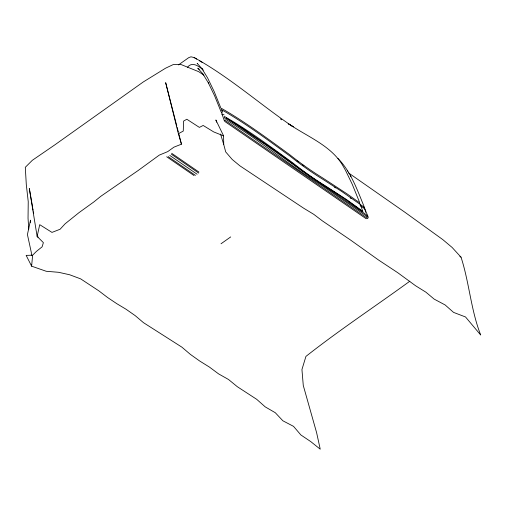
<?xml version="1.0" encoding="UTF-8"?>
<svg xmlns="http://www.w3.org/2000/svg" width="506" height="506" viewBox="0 0 506 506"><rect width="100%" height="100%" fill="white"/><g stroke="black" fill="none" stroke-linecap="round" stroke-linejoin="round"><path stroke-width="0.76" d="M30.316 222.476L30.518 220.186L27.425 234.556L31.328 252.538L31.391 255.568M32.599 207.112L29.316 188.51L37.128 236.397L43.377 242.64L42.106 246.839L36.362 251.444L32.618 255.214L31.619 266.169L46.242 271.279L58.582 272.298L69.664 274.764L80.669 278.876L98.778 290.798L107.645 297.553L116.804 303.689L126.026 309.223L135.197 315.636L143.476 322.664L181.882 347.154L190.364 354.371L199.636 360.98L209.408 367.065L218.579 373.877L228.503 379.487L237.333 386.717L256.694 399.316L265.207 406.862L275.283 412.713L282.886 420.796L293.537 426.362L300.868 434.951L310.76 441.605L320.235 449.189L316.604 432.649L303.277 385.471L301.943 369.532L305.934 356.401C339.513 329.925 375.262 306.364 409.822 281.216M37.128 236.397L39.721 224.677L51.973 232.399L60.075 229.262L65.16 223.76L79.044 212.609L93.888 201.907L100.764 196.334L138.176 170.497L159.276 155.114L167.733 151.617L173.919 147.164L181.458 144.178L178.726 133.54M365.142 210.338L364.788 208.459L363.441 206.682L341.455 191.293L322.948 179.377A421.213 236.169 70.8 0 1 290.286 156.31C268.136 140.194 245.815 123.553 222.134 110.049L221.875 110.839L222.336 111.731M365.534 212.248C366.635 209.465 362.581 207.333 360.829 206.119M178.441 64.926L188.763 57.627L190.99 56.811L194.14 57.557C228.737 76.615 258.351 102.92 290.71 125.203L288.224 123.704L293.379 126.835L290.893 125.33C308.647 137.126 330.513 145.798 342.182 164.507L345.465 170.25L352.34 184.488L359.462 202.052M187.505 67.247C192.28 61.099 199.124 66.431 203.368 70.125M221.033 243.759L230.704 236.922M181.458 144.178L178.384 133.71L183.267 131.067L183.589 121.086L186.822 119.239L199.396 127.398L203.165 125.456L213.728 131.927L223.601 135.874L223.722 144.425L225.689 151.901L232.222 159.479L239.882 165.816L303.657 208.2L313.79 214.348L322.36 220.863L350.696 240.154L378.475 259.97L397.691 272.664L415.628 285.782L425.932 292.196L434.161 299.109L445.135 304.954L453.553 312.392L465.52 316.965L480.7 335.023C470.858 309.982 469.328 282.702 461.042 257.212L452.098 247.434L442.788 239.604L405.009 212.324L348.495 172.894M32.618 255.214L26.148 255.372L31.619 266.169L31.587 264.651M359.443 203.437L359.918 203.38L359.342 202.59L347.034 193.855L322.354 177.739A421.213 236.169 70.8 0 1 289.691 154.665C267.541 138.555 245.214 121.908 221.539 108.41L221.28 109.201L221.742 110.087M360.038 205.082L360.512 205.025L360.234 204.487M222.242 112.383L221.35 112.408L221.932 113.407M194.14 57.557L196.657 59.082M199.535 60.802L202.065 62.333M203.924 75.16L198.662 71.662L181.123 64.572L173.147 64.616L165.563 68.202L143.35 81.909L54.648 144.994L32.34 160.294L25.3 167.303L26.299 184.601L28.241 201.679L28.039 218.219L28.753 229.18M199.313 69.316L197.776 68.196L202.773 73.724L202.571 73.427L208.459 83.06L208.308 82.775L214.633 95.881L221.135 111.927M224.133 114.919L221.982 113.92L224.36 120.826L225.075 121.655L366.085 218.681C370.898 219.743 365.68 212.191 365.648 210.667M171.635 153.267L198.928 172.046M171.452 154.305L198.744 173.084M169.814 155.462L197.106 174.241M168.175 156.62L195.468 175.399M166.695 156.765L193.988 175.544M280.432 118.923L281.684 119.795M459.891 256.295L461.042 257.212M197.644 63.724L197.131 63.301L202.115 68.854L201.66 68.228L207.511 77.76L214.19 91.599L220.875 108.088M337.964 158.435C351.246 172.027 357.54 190.756 364.674 207.979M222.128 110.555L222.583 110.997M222.324 114.837L221.963 114.211M347.255 170.339L347.723 171.161M350.449 175.93L350.905 176.72M223.601 135.874L215.866 119.973L216.644 122.18M367.976 217.08L366.363 214.74L320.33 183.45A932.994 523.115 70.8 0 1 292.525 164.026L265.1 144.425L226.188 118.024L242.039 127.929L277.244 152.154L295.649 165.804A646.567 362.517 70.8 0 0 326.75 187.201L332.562 190.844A560.186 314.087 70.8 0 1 362.207 211.407L362.834 211.438L360.493 204.911M362.821 211.331L346.869 199.8L325.276 185.797A421.213 236.169 70.8 0 1 292.613 162.73C270.463 146.613 248.136 129.972 224.455 116.469L224.373 117.683L226.005 119.441L250.584 135.728L275.087 153.217A1305.278 731.847 70.8 0 0 321.816 185.493L366.274 215.954L366.888 217.327L366.173 217.46L225.164 120.441L224.544 120.232L224.291 120.63M220.54 134.02L223.722 144.425M176.777 125.943L165.664 82.642L178.384 133.71M177.17 127.468L178.333 132.022M32.871 208.662L33.149 210.218M33.421 211.767L33.693 213.317M37.659 235.796L37.931 237.346M334.561 187.195A560.186 314.087 70.8 0 1 335.642 187.897M350.222 197.878A560.186 314.087 70.8 0 1 351.297 198.649M303.891 165.829A646.567 362.517 70.8 0 1 302.651 164.95M298.3 161.838A646.567 362.517 70.8 0 1 297.06 160.933"/></g></svg>
